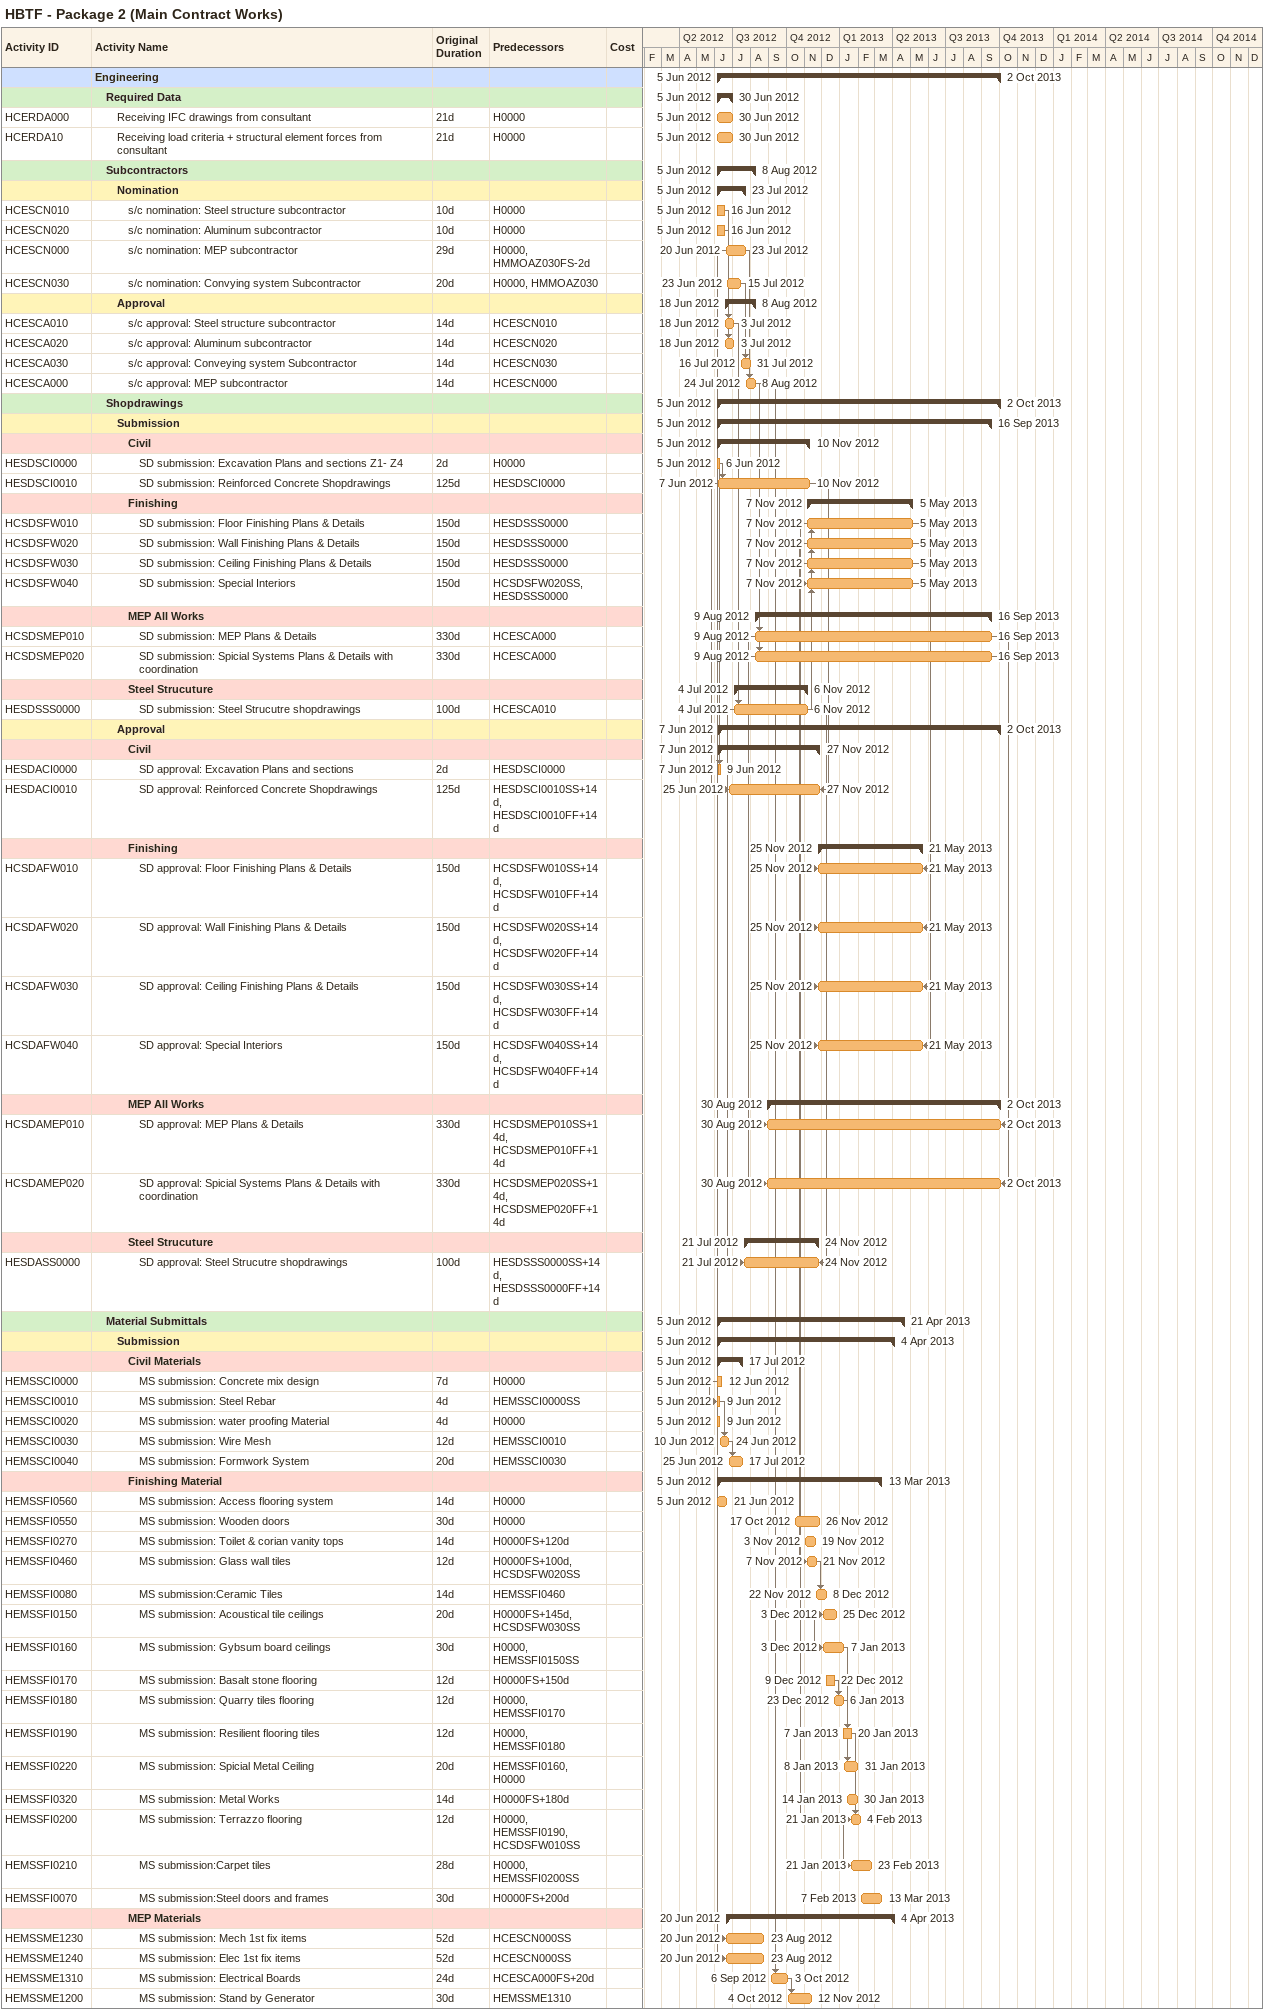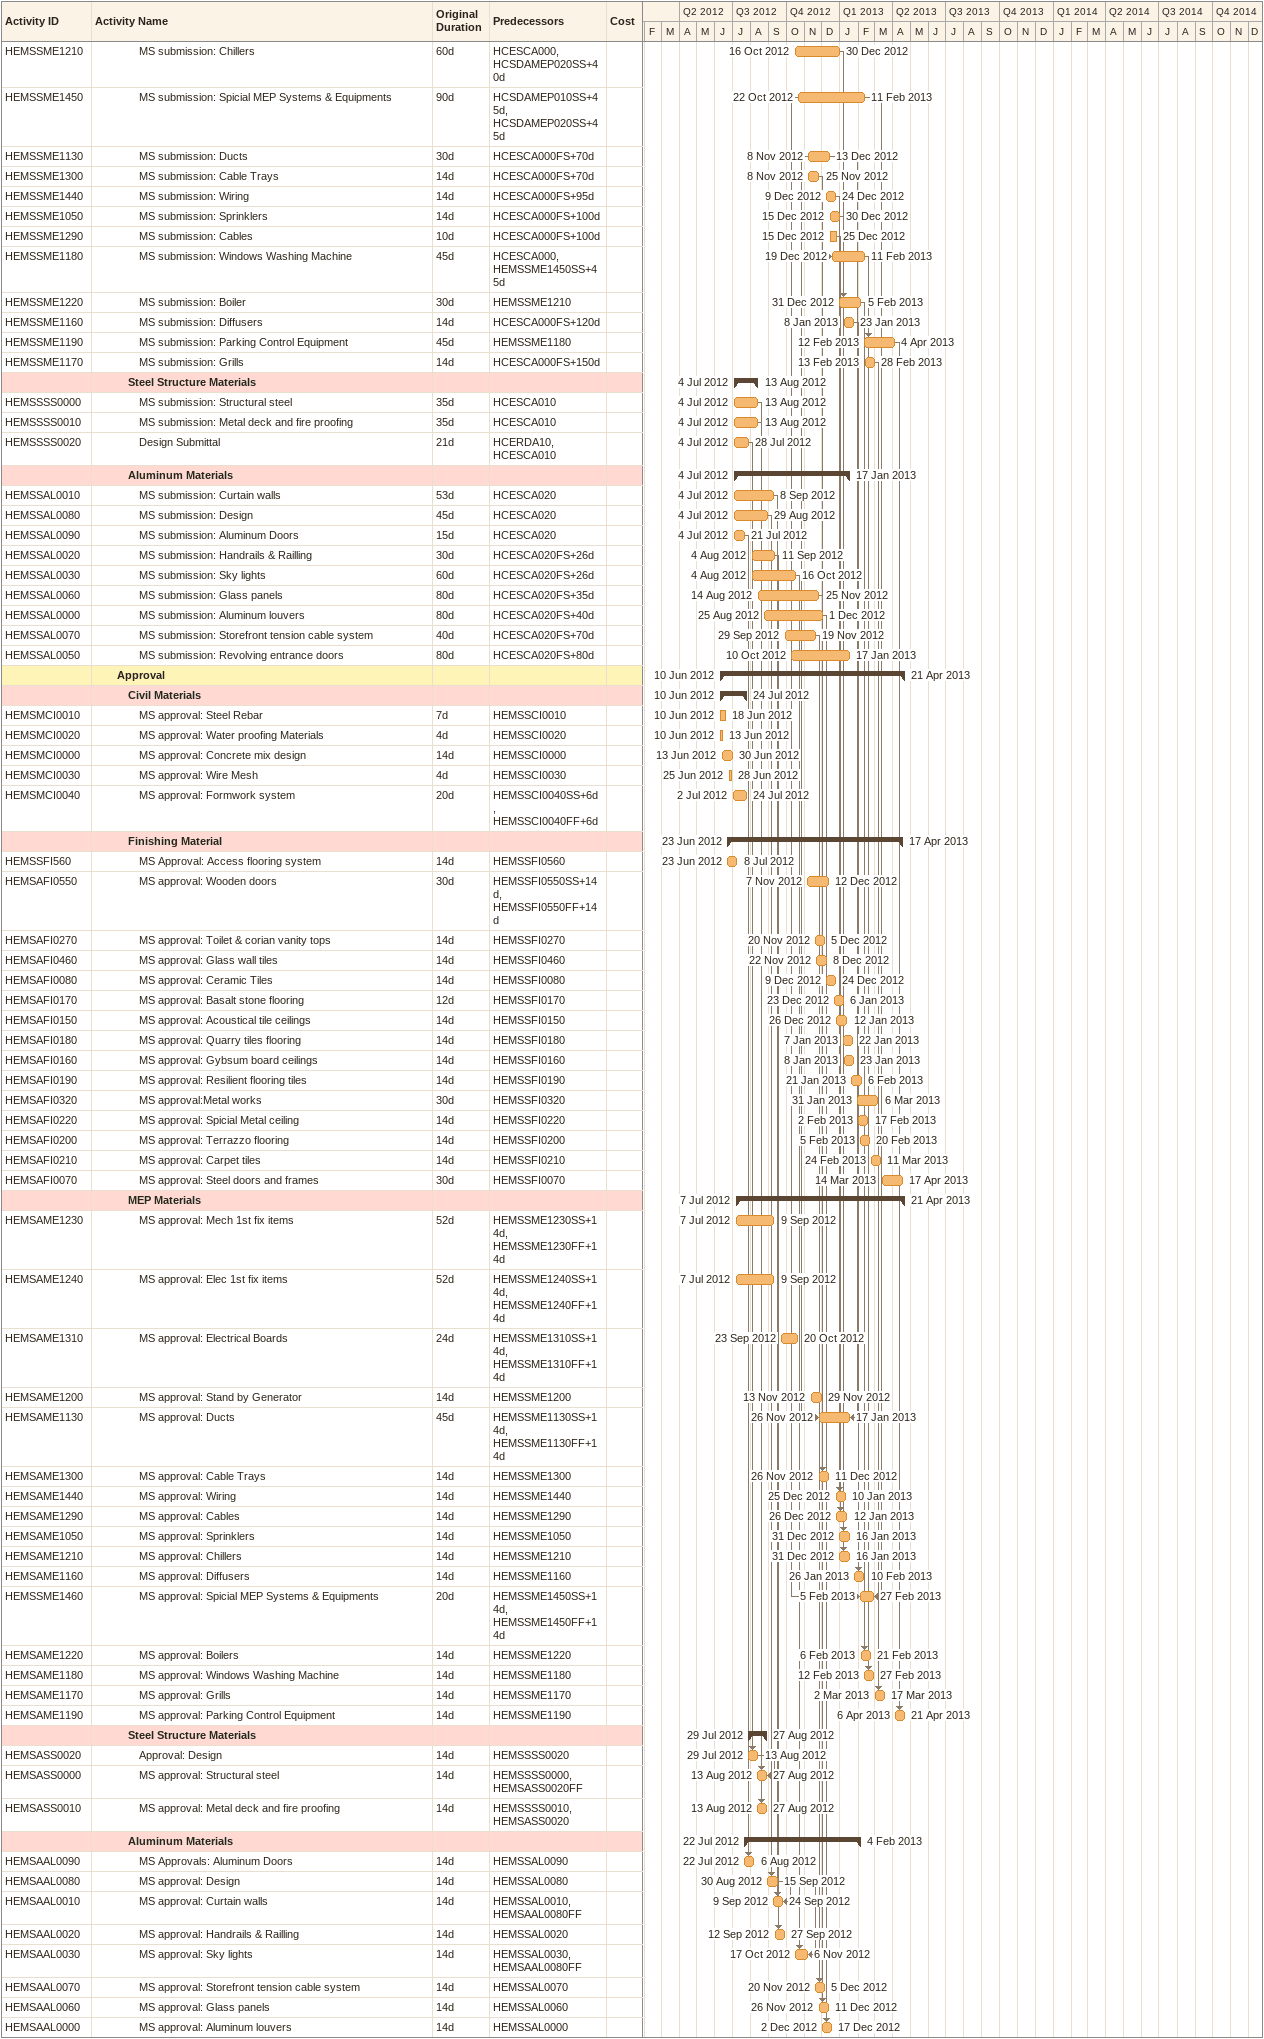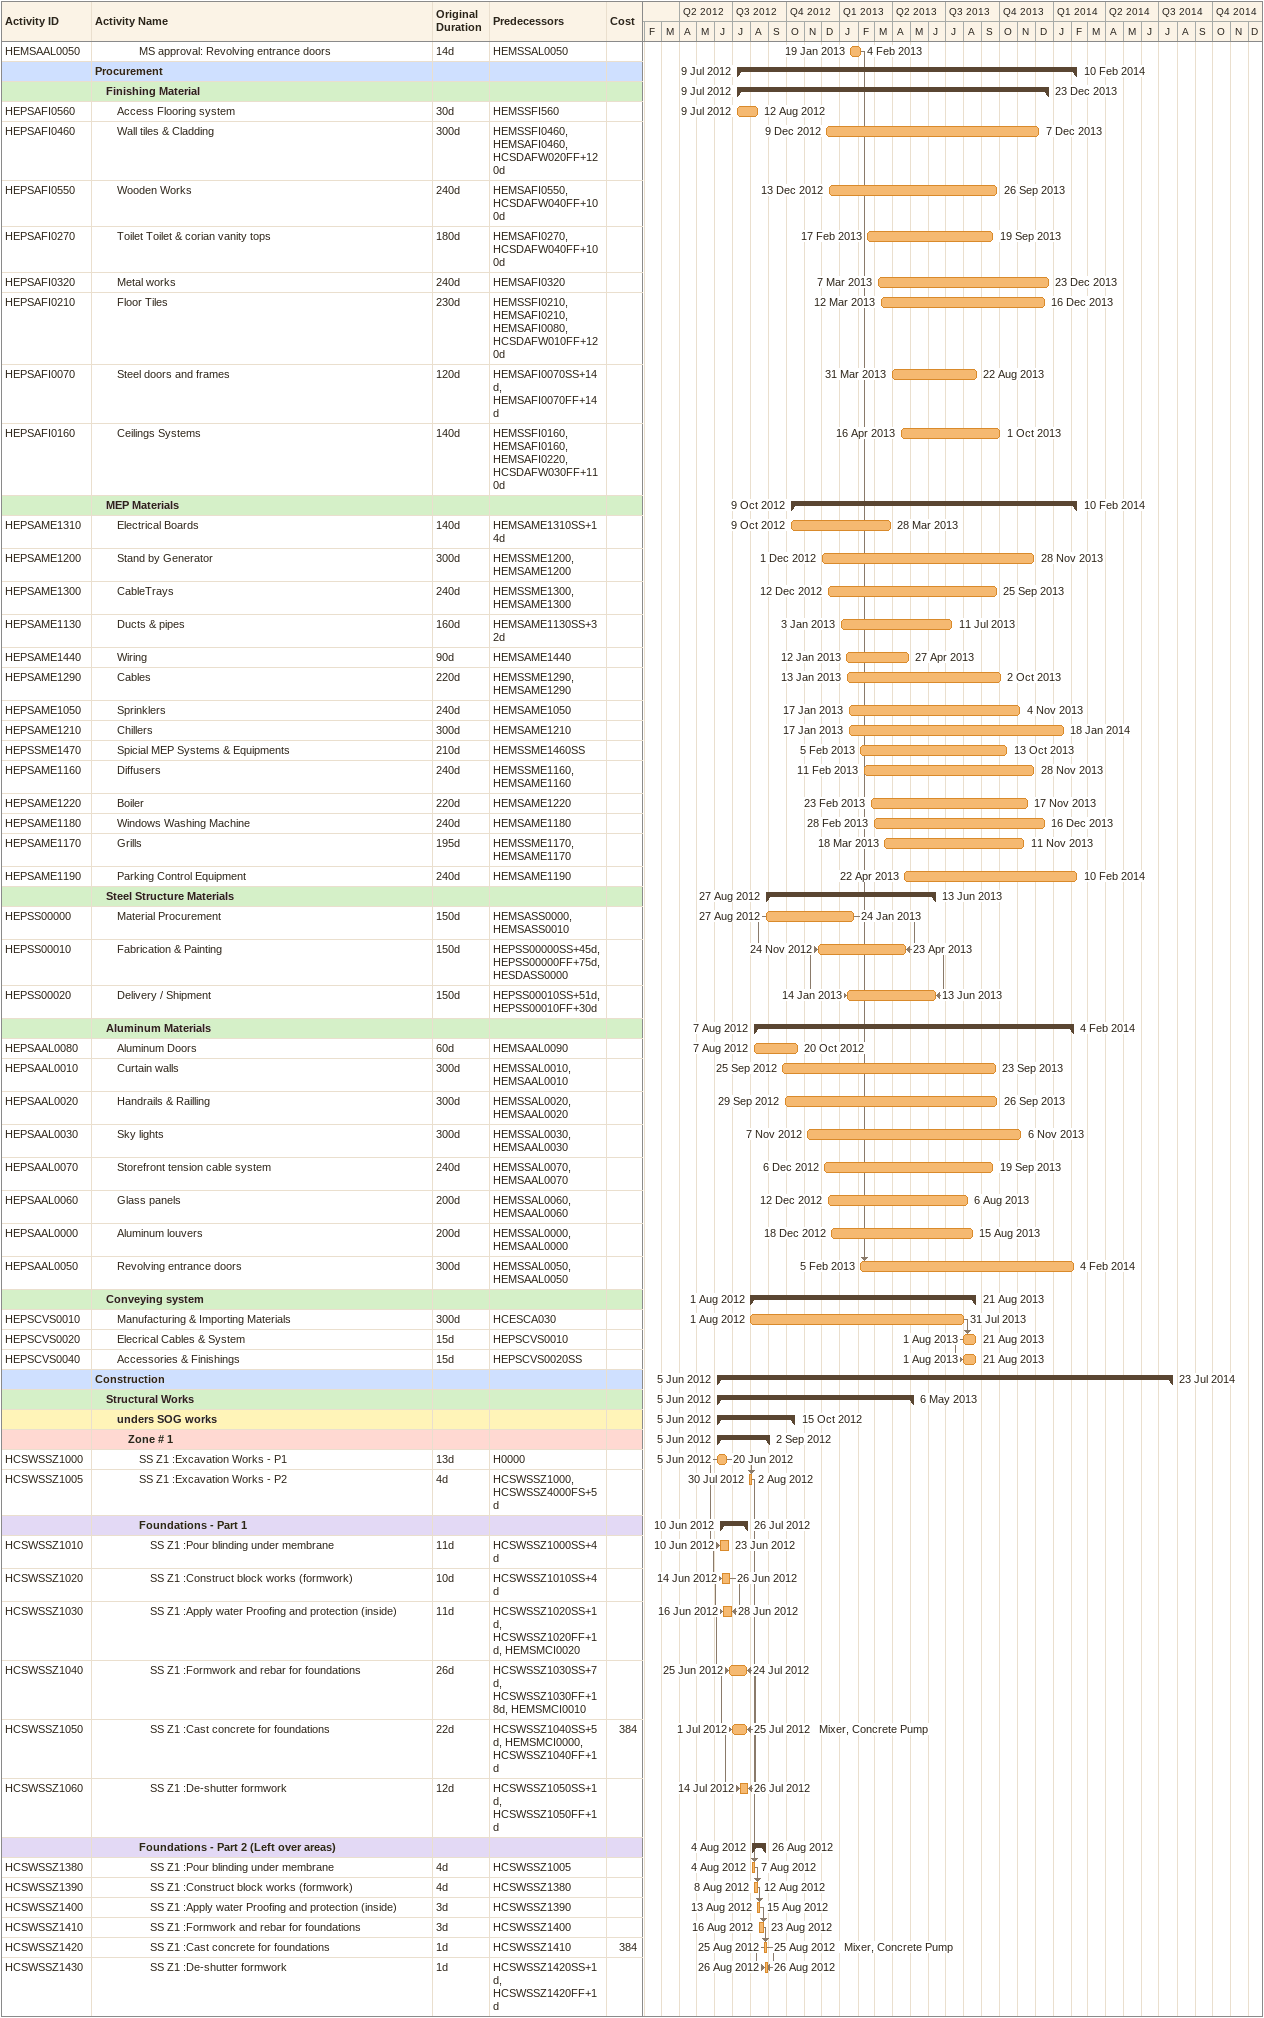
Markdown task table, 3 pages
HBTF - Package 2 (Main Contract Works)

| ID | Level | Task | Original duration | Start | Finish | Predecessors | Resources | Cost |
|---|---|---|---|---|---|---|---|---|
|  | 1 | **Engineering** |  | 2012-06-05 | 2013-10-02 |  |  |  |
|  | 2 | **Required Data** |  | 2012-06-05 | 2012-06-30 |  |  |  |
| HCERDA000 | 3 | Receiving IFC drawings from consultant | 21d | 2012-06-05 | 2012-06-30 | H0000 |  |  |
| HCERDA10 | 3 | Receiving load criteria + structural element forces from consultant | 21d | 2012-06-05 | 2012-06-30 | H0000 |  |  |
|  | 2 | **Subcontractors** |  | 2012-06-05 | 2012-08-08 |  |  |  |
|  | 3 | **Nomination** |  | 2012-06-05 | 2012-07-23 |  |  |  |
| HCESCN010 | 4 | s/c nomination: Steel structure subcontractor | 10d | 2012-06-05 | 2012-06-16 | H0000 |  |  |
| HCESCN020 | 4 | s/c nomination: Aluminum subcontractor | 10d | 2012-06-05 | 2012-06-16 | H0000 |  |  |
| HCESCN000 | 4 | s/c nomination: MEP subcontractor | 29d | 2012-06-20 | 2012-07-23 | H0000, HMMOAZ030FS-2d |  |  |
| HCESCN030 | 4 | s/c nomination: Convying system Subcontractor | 20d | 2012-06-23 | 2012-07-15 | H0000, HMMOAZ030 |  |  |
|  | 3 | **Approval** |  | 2012-06-18 | 2012-08-08 |  |  |  |
| HCESCA010 | 4 | s/c approval: Steel structure subcontractor | 14d | 2012-06-18 | 2012-07-03 | HCESCN010 |  |  |
| HCESCA020 | 4 | s/c approval: Aluminum subcontractor | 14d | 2012-06-18 | 2012-07-03 | HCESCN020 |  |  |
| HCESCA030 | 4 | s/c approval: Conveying system Subcontractor | 14d | 2012-07-16 | 2012-07-31 | HCESCN030 |  |  |
| HCESCA000 | 4 | s/c approval: MEP subcontractor | 14d | 2012-07-24 | 2012-08-08 | HCESCN000 |  |  |
|  | 2 | **Shopdrawings** |  | 2012-06-05 | 2013-10-02 |  |  |  |
|  | 3 | **Submission** |  | 2012-06-05 | 2013-09-16 |  |  |  |
|  | 4 | **Civil** |  | 2012-06-05 | 2012-11-10 |  |  |  |
| HESDSCI0000 | 5 | SD submission: Excavation Plans and sections Z1- Z4 | 2d | 2012-06-05 | 2012-06-06 | H0000 |  |  |
| HESDSCI0010 | 5 | SD submission: Reinforced Concrete Shopdrawings | 125d | 2012-06-07 | 2012-11-10 | HESDSCI0000 |  |  |
|  | 4 | **Finishing** |  | 2012-11-07 | 2013-05-05 |  |  |  |
| HCSDSFW010 | 5 | SD submission: Floor Finishing Plans & Details | 150d | 2012-11-07 | 2013-05-05 | HESDSSS0000 |  |  |
| HCSDSFW020 | 5 | SD submission: Wall Finishing Plans & Details | 150d | 2012-11-07 | 2013-05-05 | HESDSSS0000 |  |  |
| HCSDSFW030 | 5 | SD submission: Ceiling Finishing Plans & Details | 150d | 2012-11-07 | 2013-05-05 | HESDSSS0000 |  |  |
| HCSDSFW040 | 5 | SD submission: Special Interiors | 150d | 2012-11-07 | 2013-05-05 | HCSDSFW020SS, HESDSSS0000 |  |  |
|  | 4 | **MEP All Works** |  | 2012-08-09 | 2013-09-16 |  |  |  |
| HCSDSMEP010 | 5 | SD submission: MEP Plans & Details | 330d | 2012-08-09 | 2013-09-16 | HCESCA000 |  |  |
| HCSDSMEP020 | 5 | SD submission: Spicial Systems Plans & Details with coordination | 330d | 2012-08-09 | 2013-09-16 | HCESCA000 |  |  |
|  | 4 | **Steel Strucuture** |  | 2012-07-04 | 2012-11-06 |  |  |  |
| HESDSSS0000 | 5 | SD submission: Steel Strucutre shopdrawings | 100d | 2012-07-04 | 2012-11-06 | HCESCA010 |  |  |
|  | 3 | **Approval** |  | 2012-06-07 | 2013-10-02 |  |  |  |
|  | 4 | **Civil** |  | 2012-06-07 | 2012-11-27 |  |  |  |
| HESDACI0000 | 5 | SD approval: Excavation Plans and sections | 2d | 2012-06-07 | 2012-06-09 | HESDSCI0000 |  |  |
| HESDACI0010 | 5 | SD approval: Reinforced Concrete Shopdrawings | 125d | 2012-06-25 | 2012-11-27 | HESDSCI0010SS+14d, HESDSCI0010FF+14d |  |  |
|  | 4 | **Finishing** |  | 2012-11-25 | 2013-05-21 |  |  |  |
| HCSDAFW010 | 5 | SD approval: Floor Finishing Plans & Details | 150d | 2012-11-25 | 2013-05-21 | HCSDSFW010SS+14d, HCSDSFW010FF+14d |  |  |
| HCSDAFW020 | 5 | SD approval: Wall Finishing Plans & Details | 150d | 2012-11-25 | 2013-05-21 | HCSDSFW020SS+14d, HCSDSFW020FF+14d |  |  |
| HCSDAFW030 | 5 | SD approval: Ceiling Finishing Plans & Details | 150d | 2012-11-25 | 2013-05-21 | HCSDSFW030SS+14d, HCSDSFW030FF+14d |  |  |
| HCSDAFW040 | 5 | SD approval: Special Interiors | 150d | 2012-11-25 | 2013-05-21 | HCSDSFW040SS+14d, HCSDSFW040FF+14d |  |  |
|  | 4 | **MEP All Works** |  | 2012-08-30 | 2013-10-02 |  |  |  |
| HCSDAMEP010 | 5 | SD approval: MEP Plans & Details | 330d | 2012-08-30 | 2013-10-02 | HCSDSMEP010SS+14d, HCSDSMEP010FF+14d |  |  |
| HCSDAMEP020 | 5 | SD approval: Spicial Systems Plans & Details with coordination | 330d | 2012-08-30 | 2013-10-02 | HCSDSMEP020SS+14d, HCSDSMEP020FF+14d |  |  |
|  | 4 | **Steel Strucuture** |  | 2012-07-21 | 2012-11-24 |  |  |  |
| HESDASS0000 | 5 | SD approval: Steel Strucutre shopdrawings | 100d | 2012-07-21 | 2012-11-24 | HESDSSS0000SS+14d, HESDSSS0000FF+14d |  |  |
|  | 2 | **Material Submittals** |  | 2012-06-05 | 2013-04-21 |  |  |  |
|  | 3 | **Submission** |  | 2012-06-05 | 2013-04-04 |  |  |  |
|  | 4 | **Civil Materials** |  | 2012-06-05 | 2012-07-17 |  |  |  |
| HEMSSCI0000 | 5 | MS submission: Concrete mix design | 7d | 2012-06-05 | 2012-06-12 | H0000 |  |  |
| HEMSSCI0010 | 5 | MS submission: Steel Rebar | 4d | 2012-06-05 | 2012-06-09 | HEMSSCI0000SS |  |  |
| HEMSSCI0020 | 5 | MS submission: water proofing Material | 4d | 2012-06-05 | 2012-06-09 | H0000 |  |  |
| HEMSSCI0030 | 5 | MS submission: Wire Mesh | 12d | 2012-06-10 | 2012-06-24 | HEMSSCI0010 |  |  |
| HEMSSCI0040 | 5 | MS submission: Formwork System | 20d | 2012-06-25 | 2012-07-17 | HEMSSCI0030 |  |  |
|  | 4 | **Finishing Material** |  | 2012-06-05 | 2013-03-13 |  |  |  |
| HEMSSFI0560 | 5 | MS submission: Access flooring system | 14d | 2012-06-05 | 2012-06-21 | H0000 |  |  |
| HEMSSFI0550 | 5 | MS submission: Wooden doors | 30d | 2012-10-17 | 2012-11-26 | H0000 |  |  |
| HEMSSFI0270 | 5 | MS submission: Toilet & corian vanity tops | 14d | 2012-11-03 | 2012-11-19 | H0000FS+120d |  |  |
| HEMSSFI0460 | 5 | MS submission: Glass wall tiles | 12d | 2012-11-07 | 2012-11-21 | H0000FS+100d, HCSDSFW020SS |  |  |
| HEMSSFI0080 | 5 | MS submission:Ceramic Tiles | 14d | 2012-11-22 | 2012-12-08 | HEMSSFI0460 |  |  |
| HEMSSFI0150 | 5 | MS submission: Acoustical tile ceilings | 20d | 2012-12-03 | 2012-12-25 | H0000FS+145d, HCSDSFW030SS |  |  |
| HEMSSFI0160 | 5 | MS submission: Gybsum board ceilings | 30d | 2012-12-03 | 2013-01-07 | H0000, HEMSSFI0150SS |  |  |
| HEMSSFI0170 | 5 | MS submission: Basalt stone flooring | 12d | 2012-12-09 | 2012-12-22 | H0000FS+150d |  |  |
| HEMSSFI0180 | 5 | MS submission: Quarry tiles flooring | 12d | 2012-12-23 | 2013-01-06 | H0000, HEMSSFI0170 |  |  |
| HEMSSFI0190 | 5 | MS submission: Resilient flooring tiles | 12d | 2013-01-07 | 2013-01-20 | H0000, HEMSSFI0180 |  |  |
| HEMSSFI0220 | 5 | MS submission: Spicial Metal Ceiling | 20d | 2013-01-08 | 2013-01-31 | HEMSSFI0160, H0000 |  |  |
| HEMSSFI0320 | 5 | MS submission: Metal Works | 14d | 2013-01-14 | 2013-01-30 | H0000FS+180d |  |  |
| HEMSSFI0200 | 5 | MS submission: Terrazzo flooring | 12d | 2013-01-21 | 2013-02-04 | H0000, HEMSSFI0190, HCSDSFW010SS |  |  |
| HEMSSFI0210 | 5 | MS submission:Carpet tiles | 28d | 2013-01-21 | 2013-02-23 | H0000, HEMSSFI0200SS |  |  |
| HEMSSFI0070 | 5 | MS submission:Steel doors and frames | 30d | 2013-02-07 | 2013-03-13 | H0000FS+200d |  |  |
|  | 4 | **MEP Materials** |  | 2012-06-20 | 2013-04-04 |  |  |  |
| HEMSSME1230 | 5 | MS submission: Mech 1st fix items | 52d | 2012-06-20 | 2012-08-23 | HCESCN000SS |  |  |
| HEMSSME1240 | 5 | MS submission: Elec 1st fix items | 52d | 2012-06-20 | 2012-08-23 | HCESCN000SS |  |  |
| HEMSSME1310 | 5 | MS submission: Electrical Boards | 24d | 2012-09-06 | 2012-10-03 | HCESCA000FS+20d |  |  |
| HEMSSME1200 | 5 | MS submission: Stand by Generator | 30d | 2012-10-04 | 2012-11-12 | HEMSSME1310 |  |  |
| HEMSSME1210 | 5 | MS submission: Chillers | 60d | 2012-10-16 | 2012-12-30 | HCESCA000, HCSDAMEP020SS+40d |  |  |
| HEMSSME1450 | 5 | MS submission: Spicial MEP Systems & Equipments | 90d | 2012-10-22 | 2013-02-11 | HCSDAMEP010SS+45d, HCSDAMEP020SS+45d |  |  |
| HEMSSME1130 | 5 | MS submission: Ducts | 30d | 2012-11-08 | 2012-12-13 | HCESCA000FS+70d |  |  |
| HEMSSME1300 | 5 | MS submission: Cable Trays | 14d | 2012-11-08 | 2012-11-25 | HCESCA000FS+70d |  |  |
| HEMSSME1440 | 5 | MS submission: Wiring | 14d | 2012-12-09 | 2012-12-24 | HCESCA000FS+95d |  |  |
| HEMSSME1050 | 5 | MS submission: Sprinklers | 14d | 2012-12-15 | 2012-12-30 | HCESCA000FS+100d |  |  |
| HEMSSME1290 | 5 | MS submission: Cables | 10d | 2012-12-15 | 2012-12-25 | HCESCA000FS+100d |  |  |
| HEMSSME1180 | 5 | MS submission: Windows Washing Machine | 45d | 2012-12-19 | 2013-02-11 | HCESCA000, HEMSSME1450SS+45d |  |  |
| HEMSSME1220 | 5 | MS submission: Boiler | 30d | 2012-12-31 | 2013-02-05 | HEMSSME1210 |  |  |
| HEMSSME1160 | 5 | MS submission: Diffusers | 14d | 2013-01-08 | 2013-01-23 | HCESCA000FS+120d |  |  |
| HEMSSME1190 | 5 | MS submission: Parking Control Equipment | 45d | 2013-02-12 | 2013-04-04 | HEMSSME1180 |  |  |
| HEMSSME1170 | 5 | MS submission: Grills | 14d | 2013-02-13 | 2013-02-28 | HCESCA000FS+150d |  |  |
|  | 4 | **Steel Structure Materials** |  | 2012-07-04 | 2012-08-13 |  |  |  |
| HEMSSSS0000 | 5 | MS submission: Structural steel | 35d | 2012-07-04 | 2012-08-13 | HCESCA010 |  |  |
| HEMSSSS0010 | 5 | MS submission: Metal deck and fire proofing | 35d | 2012-07-04 | 2012-08-13 | HCESCA010 |  |  |
| HEMSSSS0020 | 5 | Design Submittal | 21d | 2012-07-04 | 2012-07-28 | HCERDA10, HCESCA010 |  |  |
|  | 4 | **Aluminum Materials** |  | 2012-07-04 | 2013-01-17 |  |  |  |
| HEMSSAL0010 | 5 | MS submission: Curtain walls | 53d | 2012-07-04 | 2012-09-08 | HCESCA020 |  |  |
| HEMSSAL0080 | 5 | MS submission: Design | 45d | 2012-07-04 | 2012-08-29 | HCESCA020 |  |  |
| HEMSSAL0090 | 5 | MS submission: Aluminum Doors | 15d | 2012-07-04 | 2012-07-21 | HCESCA020 |  |  |
| HEMSSAL0020 | 5 | MS submission: Handrails & Railling | 30d | 2012-08-04 | 2012-09-11 | HCESCA020FS+26d |  |  |
| HEMSSAL0030 | 5 | MS submission: Sky lights | 60d | 2012-08-04 | 2012-10-16 | HCESCA020FS+26d |  |  |
| HEMSSAL0060 | 5 | MS submission: Glass panels | 80d | 2012-08-14 | 2012-11-25 | HCESCA020FS+35d |  |  |
| HEMSSAL0000 | 5 | MS submission: Aluminum louvers | 80d | 2012-08-25 | 2012-12-01 | HCESCA020FS+40d |  |  |
| HEMSSAL0070 | 5 | MS submission: Storefront tension cable system | 40d | 2012-09-29 | 2012-11-19 | HCESCA020FS+70d |  |  |
| HEMSSAL0050 | 5 | MS submission: Revolving entrance doors | 80d | 2012-10-10 | 2013-01-17 | HCESCA020FS+80d |  |  |
|  | 3 | **Approval** |  | 2012-06-10 | 2013-04-21 |  |  |  |
|  | 4 | **Civil Materials** |  | 2012-06-10 | 2012-07-24 |  |  |  |
| HEMSMCI0010 | 5 | MS approval: Steel Rebar | 7d | 2012-06-10 | 2012-06-18 | HEMSSCI0010 |  |  |
| HEMSMCI0020 | 5 | MS approval: Water proofing Materials | 4d | 2012-06-10 | 2012-06-13 | HEMSSCI0020 |  |  |
| HEMSMCI0000 | 5 | MS approval: Concrete mix design | 14d | 2012-06-13 | 2012-06-30 | HEMSSCI0000 |  |  |
| HEMSMCI0030 | 5 | MS approval: Wire Mesh | 4d | 2012-06-25 | 2012-06-28 | HEMSSCI0030 |  |  |
| HEMSMCI0040 | 5 | MS approval: Formwork system | 20d | 2012-07-02 | 2012-07-24 | HEMSSCI0040SS+6d, HEMSSCI0040FF+6d |  |  |
|  | 4 | **Finishing Material** |  | 2012-06-23 | 2013-04-17 |  |  |  |
| HEMSSFI560 | 5 | MS Approval: Access flooring system | 14d | 2012-06-23 | 2012-07-08 | HEMSSFI0560 |  |  |
| HEMSAFI0550 | 5 | MS approval: Wooden doors | 30d | 2012-11-07 | 2012-12-12 | HEMSSFI0550SS+14d, HEMSSFI0550FF+14d |  |  |
| HEMSAFI0270 | 5 | MS approval: Toilet & corian vanity tops | 14d | 2012-11-20 | 2012-12-05 | HEMSSFI0270 |  |  |
| HEMSAFI0460 | 5 | MS approval: Glass wall tiles | 14d | 2012-11-22 | 2012-12-08 | HEMSSFI0460 |  |  |
| HEMSAFI0080 | 5 | MS approval: Ceramic Tiles | 14d | 2012-12-09 | 2012-12-24 | HEMSSFI0080 |  |  |
| HEMSAFI0170 | 5 | MS approval: Basalt stone flooring | 12d | 2012-12-23 | 2013-01-06 | HEMSSFI0170 |  |  |
| HEMSAFI0150 | 5 | MS approval: Acoustical tile ceilings | 14d | 2012-12-26 | 2013-01-12 | HEMSSFI0150 |  |  |
| HEMSAFI0180 | 5 | MS approval: Quarry tiles flooring | 14d | 2013-01-07 | 2013-01-22 | HEMSSFI0180 |  |  |
| HEMSAFI0160 | 5 | MS approval: Gybsum board ceilings | 14d | 2013-01-08 | 2013-01-23 | HEMSSFI0160 |  |  |
| HEMSAFI0190 | 5 | MS approval: Resilient flooring tiles | 14d | 2013-01-21 | 2013-02-06 | HEMSSFI0190 |  |  |
| HEMSAFI0320 | 5 | MS approval:Metal works | 30d | 2013-01-31 | 2013-03-06 | HEMSSFI0320 |  |  |
| HEMSAFI0220 | 5 | MS approval: Spicial Metal ceiling | 14d | 2013-02-02 | 2013-02-17 | HEMSSFI0220 |  |  |
| HEMSAFI0200 | 5 | MS approval: Terrazzo flooring | 14d | 2013-02-05 | 2013-02-20 | HEMSSFI0200 |  |  |
| HEMSAFI0210 | 5 | MS approval: Carpet tiles | 14d | 2013-02-24 | 2013-03-11 | HEMSSFI0210 |  |  |
| HEMSAFI0070 | 5 | MS approval: Steel doors and frames | 30d | 2013-03-14 | 2013-04-17 | HEMSSFI0070 |  |  |
|  | 4 | **MEP Materials** |  | 2012-07-07 | 2013-04-21 |  |  |  |
| HEMSAME1230 | 5 | MS approval: Mech 1st fix items | 52d | 2012-07-07 | 2012-09-09 | HEMSSME1230SS+14d, HEMSSME1230FF+14d |  |  |
| HEMSAME1240 | 5 | MS approval: Elec 1st fix items | 52d | 2012-07-07 | 2012-09-09 | HEMSSME1240SS+14d, HEMSSME1240FF+14d |  |  |
| HEMSAME1310 | 5 | MS approval: Electrical Boards | 24d | 2012-09-23 | 2012-10-20 | HEMSSME1310SS+14d, HEMSSME1310FF+14d |  |  |
| HEMSAME1200 | 5 | MS approval: Stand by Generator | 14d | 2012-11-13 | 2012-11-29 | HEMSSME1200 |  |  |
| HEMSAME1130 | 5 | MS approval: Ducts | 45d | 2012-11-26 | 2013-01-17 | HEMSSME1130SS+14d, HEMSSME1130FF+14d |  |  |
| HEMSAME1300 | 5 | MS approval: Cable Trays | 14d | 2012-11-26 | 2012-12-11 | HEMSSME1300 |  |  |
| HEMSAME1440 | 5 | MS approval: Wiring | 14d | 2012-12-25 | 2013-01-10 | HEMSSME1440 |  |  |
| HEMSAME1290 | 5 | MS approval: Cables | 14d | 2012-12-26 | 2013-01-12 | HEMSSME1290 |  |  |
| HEMSAME1050 | 5 | MS approval: Sprinklers | 14d | 2012-12-31 | 2013-01-16 | HEMSSME1050 |  |  |
| HEMSAME1210 | 5 | MS approval: Chillers | 14d | 2012-12-31 | 2013-01-16 | HEMSSME1210 |  |  |
| HEMSAME1160 | 5 | MS approval: Diffusers | 14d | 2013-01-26 | 2013-02-10 | HEMSSME1160 |  |  |
| HEMSSME1460 | 5 | MS approval: Spicial MEP Systems & Equipments | 20d | 2013-02-05 | 2013-02-27 | HEMSSME1450SS+14d, HEMSSME1450FF+14d |  |  |
| HEMSAME1220 | 5 | MS approval: Boilers | 14d | 2013-02-06 | 2013-02-21 | HEMSSME1220 |  |  |
| HEMSAME1180 | 5 | MS approval: Windows Washing Machine | 14d | 2013-02-12 | 2013-02-27 | HEMSSME1180 |  |  |
| HEMSAME1170 | 5 | MS approval: Grills | 14d | 2013-03-02 | 2013-03-17 | HEMSSME1170 |  |  |
| HEMSAME1190 | 5 | MS approval: Parking Control Equipment | 14d | 2013-04-06 | 2013-04-21 | HEMSSME1190 |  |  |
|  | 4 | **Steel Structure Materials** |  | 2012-07-29 | 2012-08-27 |  |  |  |
| HEMSASS0020 | 5 | Approval: Design | 14d | 2012-07-29 | 2012-08-13 | HEMSSSS0020 |  |  |
| HEMSASS0000 | 5 | MS approval: Structural steel | 14d | 2012-08-13 | 2012-08-27 | HEMSSSS0000, HEMSASS0020FF |  |  |
| HEMSASS0010 | 5 | MS approval: Metal deck and fire proofing | 14d | 2012-08-13 | 2012-08-27 | HEMSSSS0010, HEMSASS0020 |  |  |
|  | 4 | **Aluminum Materials** |  | 2012-07-22 | 2013-02-04 |  |  |  |
| HEMSAAL0090 | 5 | MS Approvals: Aluminum Doors | 14d | 2012-07-22 | 2012-08-06 | HEMSSAL0090 |  |  |
| HEMSAAL0080 | 5 | MS approval: Design | 14d | 2012-08-30 | 2012-09-15 | HEMSSAL0080 |  |  |
| HEMSAAL0010 | 5 | MS approval: Curtain walls | 14d | 2012-09-09 | 2012-09-24 | HEMSSAL0010, HEMSAAL0080FF |  |  |
| HEMSAAL0020 | 5 | MS approval: Handrails & Railling | 14d | 2012-09-12 | 2012-09-27 | HEMSSAL0020 |  |  |
| HEMSAAL0030 | 5 | MS approval: Sky lights | 14d | 2012-10-17 | 2012-11-06 | HEMSSAL0030, HEMSAAL0080FF |  |  |
| HEMSAAL0070 | 5 | MS approval: Storefront tension cable system | 14d | 2012-11-20 | 2012-12-05 | HEMSSAL0070 |  |  |
| HEMSAAL0060 | 5 | MS approval: Glass panels | 14d | 2012-11-26 | 2012-12-11 | HEMSSAL0060 |  |  |
| HEMSAAL0000 | 5 | MS approval: Aluminum louvers | 14d | 2012-12-02 | 2012-12-17 | HEMSSAL0000 |  |  |
| HEMSAAL0050 | 5 | MS approval: Revolving entrance doors | 14d | 2013-01-19 | 2013-02-04 | HEMSSAL0050 |  |  |
|  | 1 | **Procurement** |  | 2012-07-09 | 2014-02-10 |  |  |  |
|  | 2 | **Finishing Material** |  | 2012-07-09 | 2013-12-23 |  |  |  |
| HEPSAFI0560 | 3 | Access Flooring system | 30d | 2012-07-09 | 2012-08-12 | HEMSSFI560 |  |  |
| HEPSAFI0460 | 3 | Wall tiles & Cladding | 300d | 2012-12-09 | 2013-12-07 | HEMSSFI0460, HEMSAFI0460, HCSDAFW020FF+120d |  |  |
| HEPSAFI0550 | 3 | Wooden Works | 240d | 2012-12-13 | 2013-09-26 | HEMSAFI0550, HCSDAFW040FF+100d |  |  |
| HEPSAFI0270 | 3 | Toilet Toilet & corian vanity tops | 180d | 2013-02-17 | 2013-09-19 | HEMSAFI0270, HCSDAFW040FF+100d |  |  |
| HEPSAFI0320 | 3 | Metal works | 240d | 2013-03-07 | 2013-12-23 | HEMSAFI0320 |  |  |
| HEPSAFI0210 | 3 | Floor Tiles | 230d | 2013-03-12 | 2013-12-16 | HEMSSFI0210, HEMSAFI0210, HEMSAFI0080, HCSDAFW010FF+120d |  |  |
| HEPSAFI0070 | 3 | Steel doors and frames | 120d | 2013-03-31 | 2013-08-22 | HEMSAFI0070SS+14d, HEMSAFI0070FF+14d |  |  |
| HEPSAFI0160 | 3 | Ceilings Systems | 140d | 2013-04-16 | 2013-10-01 | HEMSSFI0160, HEMSAFI0160, HEMSAFI0220, HCSDAFW030FF+110d |  |  |
|  | 2 | **MEP Materials** |  | 2012-10-09 | 2014-02-10 |  |  |  |
| HEPSAME1310 | 3 | Electrical Boards | 140d | 2012-10-09 | 2013-03-28 | HEMSAME1310SS+14d |  |  |
| HEPSAME1200 | 3 | Stand by Generator | 300d | 2012-12-01 | 2013-11-28 | HEMSSME1200, HEMSAME1200 |  |  |
| HEPSAME1300 | 3 | CableTrays | 240d | 2012-12-12 | 2013-09-25 | HEMSSME1300, HEMSAME1300 |  |  |
| HEPSAME1130 | 3 | Ducts & pipes | 160d | 2013-01-03 | 2013-07-11 | HEMSAME1130SS+32d |  |  |
| HEPSAME1440 | 3 | Wiring | 90d | 2013-01-12 | 2013-04-27 | HEMSAME1440 |  |  |
| HEPSAME1290 | 3 | Cables | 220d | 2013-01-13 | 2013-10-02 | HEMSSME1290, HEMSAME1290 |  |  |
| HEPSAME1050 | 3 | Sprinklers | 240d | 2013-01-17 | 2013-11-04 | HEMSAME1050 |  |  |
| HEPSAME1210 | 3 | Chillers | 300d | 2013-01-17 | 2014-01-18 | HEMSAME1210 |  |  |
| HEPSSME1470 | 3 | Spicial MEP Systems & Equipments | 210d | 2013-02-05 | 2013-10-13 | HEMSSME1460SS |  |  |
| HEPSAME1160 | 3 | Diffusers | 240d | 2013-02-11 | 2013-11-28 | HEMSSME1160, HEMSAME1160 |  |  |
| HEPSAME1220 | 3 | Boiler | 220d | 2013-02-23 | 2013-11-17 | HEMSAME1220 |  |  |
| HEPSAME1180 | 3 | Windows Washing Machine | 240d | 2013-02-28 | 2013-12-16 | HEMSAME1180 |  |  |
| HEPSAME1170 | 3 | Grills | 195d | 2013-03-18 | 2013-11-11 | HEMSSME1170, HEMSAME1170 |  |  |
| HEPSAME1190 | 3 | Parking Control Equipment | 240d | 2013-04-22 | 2014-02-10 | HEMSAME1190 |  |  |
|  | 2 | **Steel Structure Materials** |  | 2012-08-27 | 2013-06-13 |  |  |  |
| HEPSS00000 | 3 | Material Procurement | 150d | 2012-08-27 | 2013-01-24 | HEMSASS0000, HEMSASS0010 |  |  |
| HEPSS00010 | 3 | Fabrication & Painting | 150d | 2012-11-24 | 2013-04-23 | HEPSS00000SS+45d, HEPSS00000FF+75d, HESDASS0000 |  |  |
| HEPSS00020 | 3 | Delivery / Shipment | 150d | 2013-01-14 | 2013-06-13 | HEPSS00010SS+51d, HEPSS00010FF+30d |  |  |
|  | 2 | **Aluminum Materials** |  | 2012-08-07 | 2014-02-04 |  |  |  |
| HEPSAAL0080 | 3 | Aluminum Doors | 60d | 2012-08-07 | 2012-10-20 | HEMSAAL0090 |  |  |
| HEPSAAL0010 | 3 | Curtain walls | 300d | 2012-09-25 | 2013-09-23 | HEMSSAL0010, HEMSAAL0010 |  |  |
| HEPSAAL0020 | 3 | Handrails & Railling | 300d | 2012-09-29 | 2013-09-26 | HEMSSAL0020, HEMSAAL0020 |  |  |
| HEPSAAL0030 | 3 | Sky lights | 300d | 2012-11-07 | 2013-11-06 | HEMSSAL0030, HEMSAAL0030 |  |  |
| HEPSAAL0070 | 3 | Storefront tension cable system | 240d | 2012-12-06 | 2013-09-19 | HEMSSAL0070, HEMSAAL0070 |  |  |
| HEPSAAL0060 | 3 | Glass panels | 200d | 2012-12-12 | 2013-08-06 | HEMSSAL0060, HEMSAAL0060 |  |  |
| HEPSAAL0000 | 3 | Aluminum louvers | 200d | 2012-12-18 | 2013-08-15 | HEMSSAL0000, HEMSAAL0000 |  |  |
| HEPSAAL0050 | 3 | Revolving entrance doors | 300d | 2013-02-05 | 2014-02-04 | HEMSSAL0050, HEMSAAL0050 |  |  |
|  | 2 | **Conveying system** |  | 2012-08-01 | 2013-08-21 |  |  |  |
| HEPSCVS0010 | 3 | Manufacturing & Importing Materials | 300d | 2012-08-01 | 2013-07-31 | HCESCA030 |  |  |
| HEPSCVS0020 | 3 | Elecrical Cables & System | 15d | 2013-08-01 | 2013-08-21 | HEPSCVS0010 |  |  |
| HEPSCVS0040 | 3 | Accessories & Finishings | 15d | 2013-08-01 | 2013-08-21 | HEPSCVS0020SS |  |  |
|  | 1 | **Construction** |  | 2012-06-05 | 2014-07-23 |  |  |  |
|  | 2 | **Structural Works** |  | 2012-06-05 | 2013-05-06 |  |  |  |
|  | 3 | **unders SOG works** |  | 2012-06-05 | 2012-10-15 |  |  |  |
|  | 4 | **Zone # 1** |  | 2012-06-05 | 2012-09-02 |  |  |  |
| HCSWSSZ1000 | 5 | SS Z1 :Excavation Works - P1 | 13d | 2012-06-05 | 2012-06-20 | H0000 |  |  |
| HCSWSSZ1005 | 5 | SS Z1 :Excavation Works - P2 | 4d | 2012-07-30 | 2012-08-02 | HCSWSSZ1000, HCSWSSZ4000FS+5d |  |  |
|  | 5 | **Foundations - Part 1** |  | 2012-06-10 | 2012-07-26 |  |  |  |
| HCSWSSZ1010 | 6 | SS Z1 :Pour blinding under membrane | 11d | 2012-06-10 | 2012-06-23 | HCSWSSZ1000SS+4d |  |  |
| HCSWSSZ1020 | 6 | SS Z1 :Construct block works (formwork) | 10d | 2012-06-14 | 2012-06-26 | HCSWSSZ1010SS+4d |  |  |
| HCSWSSZ1030 | 6 | SS Z1 :Apply water Proofing and protection (inside) | 11d | 2012-06-16 | 2012-06-28 | HCSWSSZ1020SS+1d, HCSWSSZ1020FF+1d, HEMSMCI0020 |  |  |
| HCSWSSZ1040 | 6 | SS Z1 :Formwork and rebar for foundations | 26d | 2012-06-25 | 2012-07-24 | HCSWSSZ1030SS+7d, HCSWSSZ1030FF+18d, HEMSMCI0010 |  |  |
| HCSWSSZ1050 | 6 | SS Z1 :Cast concrete for foundations | 22d | 2012-07-01 | 2012-07-25 | HCSWSSZ1040SS+5d, HEMSMCI0000, HCSWSSZ1040FF+1d | Mixer, Concrete Pump | 384 |
| HCSWSSZ1060 | 6 | SS Z1 :De-shutter formwork | 12d | 2012-07-14 | 2012-07-26 | HCSWSSZ1050SS+1d, HCSWSSZ1050FF+1d |  |  |
|  | 5 | **Foundations - Part 2 (Left over areas)** |  | 2012-08-04 | 2012-08-26 |  |  |  |
| HCSWSSZ1380 | 6 | SS Z1 :Pour blinding under membrane | 4d | 2012-08-04 | 2012-08-07 | HCSWSSZ1005 |  |  |
| HCSWSSZ1390 | 6 | SS Z1 :Construct block works (formwork) | 4d | 2012-08-08 | 2012-08-12 | HCSWSSZ1380 |  |  |
| HCSWSSZ1400 | 6 | SS Z1 :Apply water Proofing and protection (inside) | 3d | 2012-08-13 | 2012-08-15 | HCSWSSZ1390 |  |  |
| HCSWSSZ1410 | 6 | SS Z1 :Formwork and rebar for foundations | 3d | 2012-08-16 | 2012-08-23 | HCSWSSZ1400 |  |  |
| HCSWSSZ1420 | 6 | SS Z1 :Cast concrete for foundations | 1d | 2012-08-25 | 2012-08-25 | HCSWSSZ1410 | Mixer, Concrete Pump | 384 |
| HCSWSSZ1430 | 6 | SS Z1 :De-shutter formwork | 1d | 2012-08-26 | 2012-08-26 | HCSWSSZ1420SS+1d, HCSWSSZ1420FF+1d |  |  |
